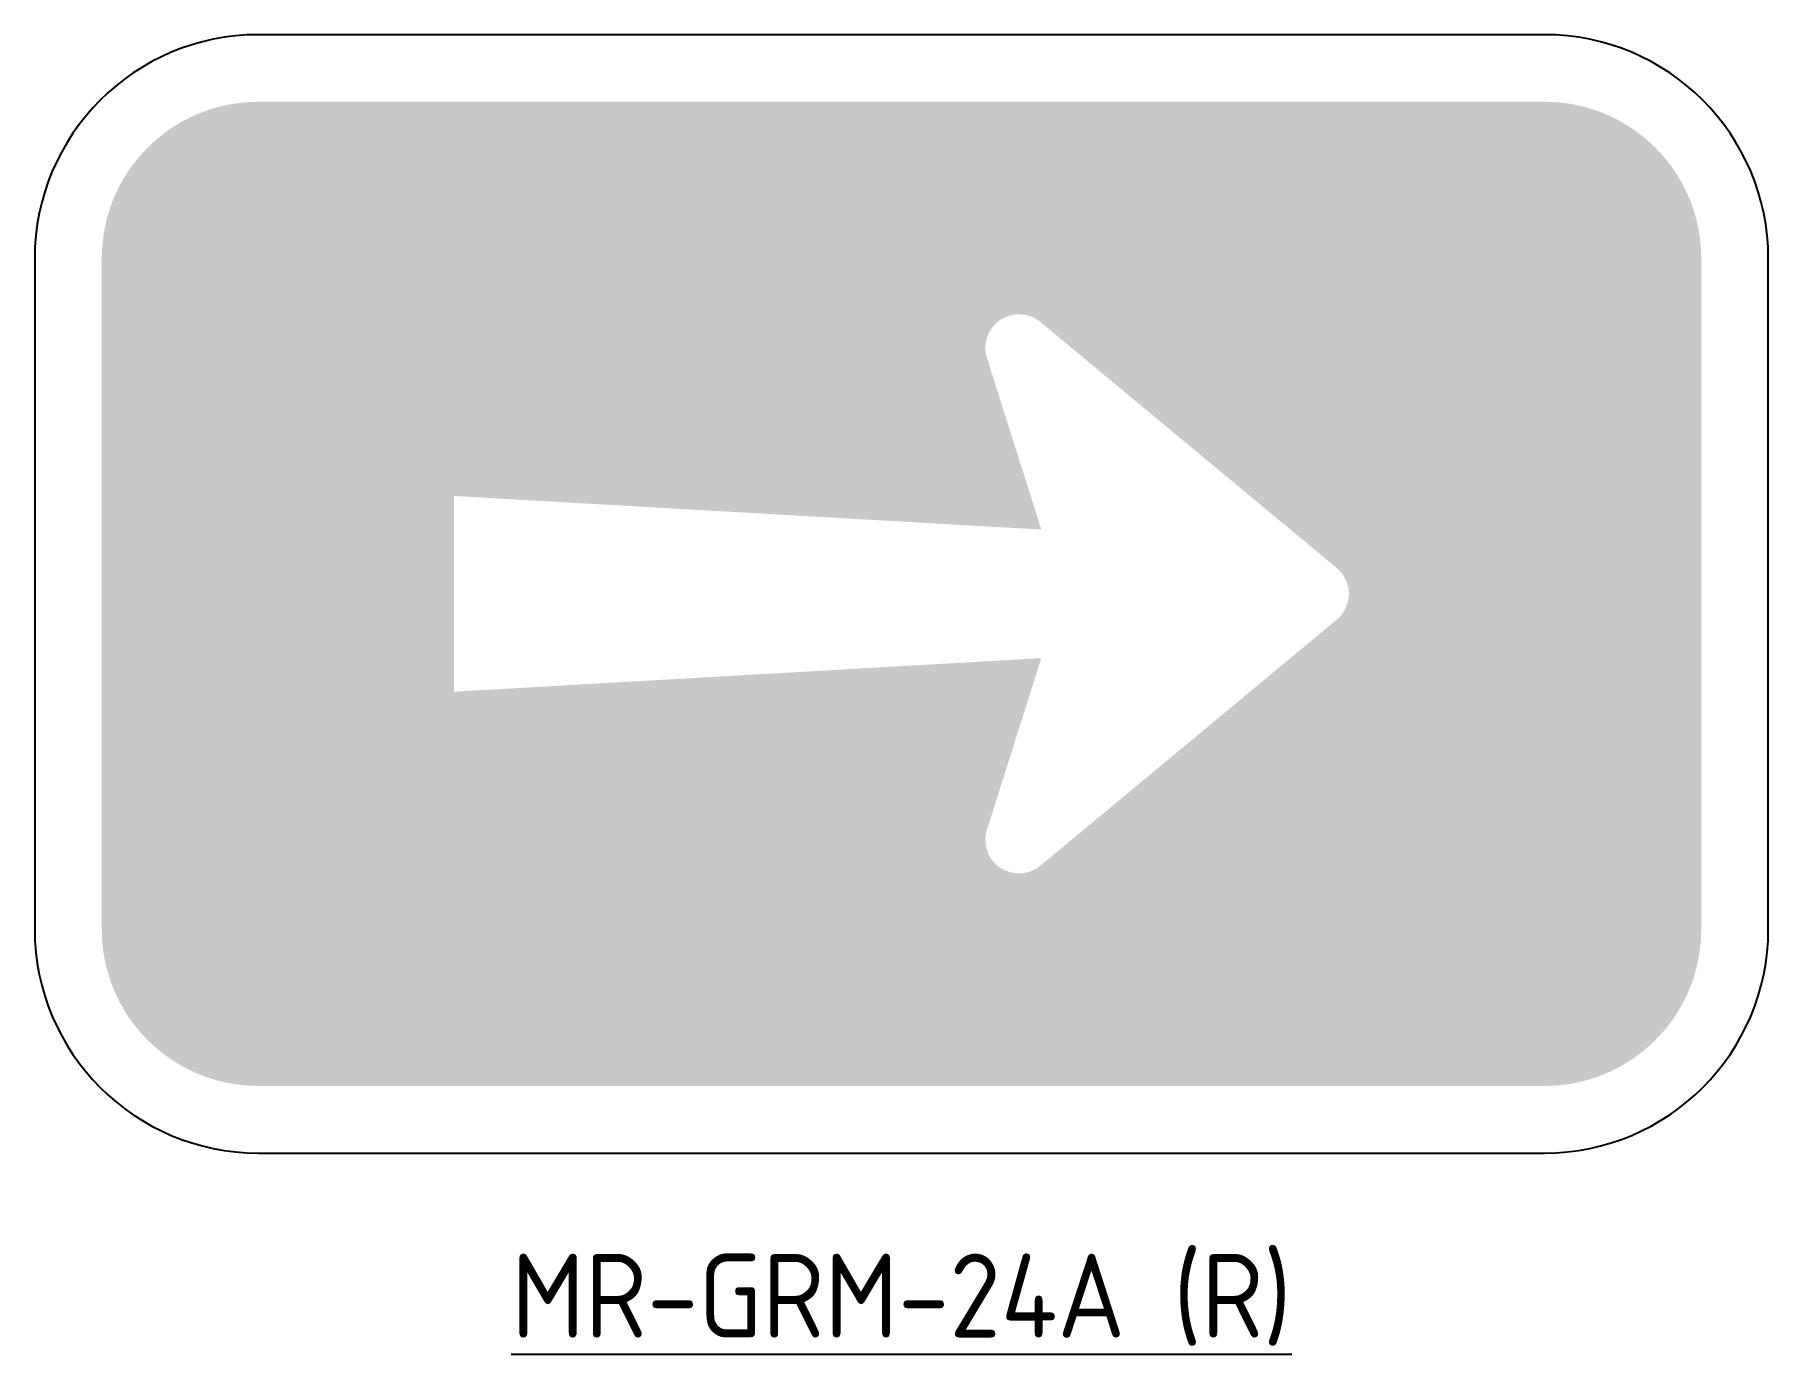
# Model space of a CAD drawing. Header units: millimetres. Extents: x -31 to 31, y -7.2 to 40.
import ezdxf

# ---------------------------------------------------------------- set-up
doc = ezdxf.new("R2010")
doc.units = ezdxf.units.MM
doc.layers.add('SIGN_BLACK', color=7, linetype='Continuous', true_color=0x0a0a0a)
doc.layers.add('SIGN_BLUE', color=7, linetype='Continuous', true_color=0x165788)
doc.layers.add('T35', color=3, linetype='Continuous')
doc.styles.add('T35', font='isocp2.shx', dxfattribs={"height": 3.5})

msp = doc.modelspace()

# ---------------------------------------------------------------- hatches: boundary and pattern name
at = {"layer": 'SIGN_BLUE'}
h = msp.add_hatch(color=256, dxfattribs=at)
h.dxf.hatch_style = 1
edge = h.paths.add_edge_path(flags=16)
edge.add_line((5.000000000000182, 22.3), (3.056010584267006, 28.43766284114045))
edge.add_arc((4.200000000000182, 28.8), 1.2, 50.30092651652723, 197.5746200584527, ccw=False)
edge.add_line((4.966506450784346, 29.72329186117186), (15.56650645078425, 20.92329186117186))
edge.add_arc((14.80000000000005, 20), 1.199999999999998, -50.300926516524726, 50.300926516524726, ccw=False)
edge.add_line((15.56650645078425, 19.07670813882815), (4.966506450784436, 10.27670813882814))
edge.add_arc((4.200000000000182, 11.20000000000009), 1.200000000000097, 162.4253799415566, 309.6990734834742, ccw=False)
edge.add_line((3.056010584266915, 11.56233715885946), (5.000000000000182, 17.7))
edge.add_line((5.000000000000182, 17.7), (-16, 16.5))
edge.add_line((-16, 16.5), (-16, 23.5))
edge.add_line((-16, 23.5), (5.000000000000185, 22.3))
edge = h.paths.add_edge_path()
edge.add_arc((-23, 8), 5.600000000000001, 180, 270)
edge.add_line((-23, 2.4), (23, 2.4))
edge.add_arc((23, 8), 5.600000000000001, 270, 360)
edge.add_line((28.60000000000001, 8), (28.60000000000001, 32))
edge.add_arc((23, 32), 5.600000000000001, 0, 90)
edge.add_line((23, 37.6), (-23, 37.6))
edge.add_arc((-23, 32), 5.600000000000001, 90, 180)
edge.add_line((-28.6, 32), (-28.6, 8))

# ---------------------------------------------------------------- linework, layer by layer
at = {"layer": 'SIGN_BLACK'}
msp.add_lwpolyline([(-31, 8, 0.414213562373095), (-23, 0), (23, 0, 0.414213562373095), (31.00000000000001, 8), (31.00000000000001, 32, 0.414213562373095), (23, 40), (-23, 40, 0.414213562373095), (-31, 32)], format="xyb", close=True, dxfattribs=at)

# ---------------------------------------------------------------- texts
at = {"layer": 'T35', "insert": (-2.273736754432321e-14, -3.6), "char_height": 3, "attachment_point": 2, "style": 'T35'}
msp.add_mtext('{\\LMR-GRM-24A (R)}', dxfattribs=at)

doc.saveas('drawing.dxf')
